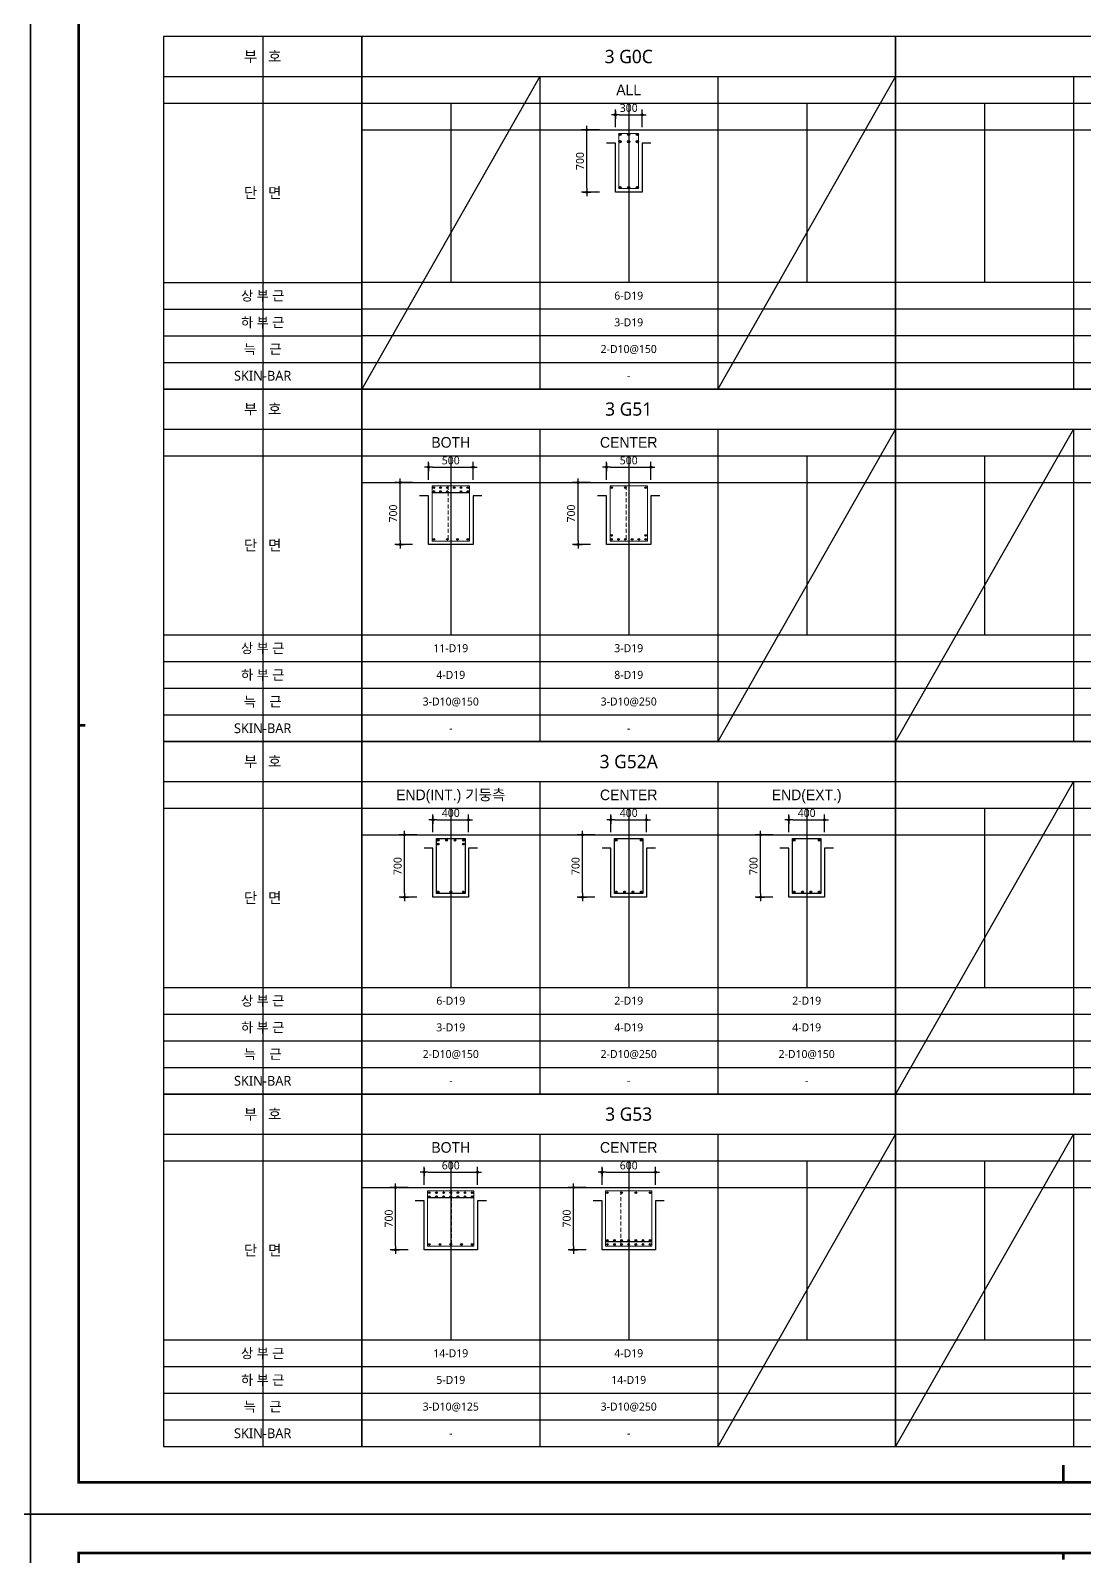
# Model space of a CAD drawing. Header units: millimetres. Extents: x 0 to 252030, y -124740 to 196020.
# Drawn here: x 75630 to 87475, y 142086 to 159247 of the extents above; entities that cross this region are included whole.
import ezdxf
from ezdxf.enums import TextEntityAlignment as Align

# ---------------------------------------------------------------- set-up
doc = ezdxf.new("R2010")
doc.units = ezdxf.units.MM
doc.header["$LTSCALE"] = 30
doc.linetypes.add('HID', pattern=[2.3, 1.5, -0.8])
doc.layers.get('DEFPOINTS').update_dxf_attribs({"color": 142})
for name, color, linetype in [('0-SEC1', 3, 'Continuous'), ('CON', 2, 'Continuous'), ('DIM', 7, 'Continuous'), ('ETC', 7, 'Continuous'), ('S-철근', 3, 'Continuous'), ('SHEET', 7, 'Continuous'), ('TXT', 3, 'Continuous'), ('XR-FORM_(도룡동)$0$Sheet', 7, 'Continuous')]:
    doc.layers.add(name, color=color, linetype=linetype)
doc.layers.add('Stirrup', color=1, linetype='Continuous', lineweight=0)
doc.layers.add('TieBar', color=7, linetype='HID', lineweight=0)
doc.styles.get("Standard").update_dxf_attribs({"font": 'malgun.ttf'})
doc.styles.add('돋움', font='Dotum.ttf')
doc.styles.add('맑은 고딕', font='malgun.ttf')
doc.dimstyles.new('30NDIM', dxfattribs={"dimscale": 50, "dimtxt": 3, "dimasz": 1.5, "dimexe": 2, "dimexo": 6, "dimgap": 1, "dimtad": 1, "dimdec": 0, "dimrnd": 0.25, "dimzin": 0, "dimdsep": 46, "dimtxsty": 'Standard', "dimblk": 'Z_DOT', "dimcen": 5, "dimclrd": 256, "dimclre": 256, "dimclrt": 3, "dimadec": 0, "dimazin": 0, "dimtm": 1e-09, "dimtfac": 1, "dimtdec": 0, "dimtix": 1, "dimtmove": 2, "dimatfit": 1, "dimldrblk": 'Z_DOT', "dimfxl": 1, "dimtolj": 1, "dimtzin": 0, "dimarcsym": 0})

# ---------------------------------------------------------------- blocks, each defined once
blk = doc.blocks.new('XR-FORM_(도룡동)$0$S')
at = {"layer": 'XR-FORM_(도룡동)$0$Sheet', "const_width": 100}
blk.add_lwpolyline([(1850, 57950), (82250, 57950), (82250, 1200), (1850, 1200)], close=True, dxfattribs=at)
at = {"layer": 'XR-FORM_(도룡동)$0$Sheet', "linetype": 'Continuous', "const_width": 100}
for points in [[(38745, 57950), (38745, 57700)], [(2100, 29575), (1850, 29575)], [(38745, 1846), (38745, 1200)]]:
    blk.add_lwpolyline(points, dxfattribs=at)
blk = doc.blocks.new('XR-FORM_(도룡동)', base_point=(101.33, -56114.51))
at = {"layer": 'DEFPOINTS'}
blk.add_lwpolyline([(0, 0), (420, 0), (420, 297), (0, 297)], close=True, dxfattribs=at)
at = {"xscale": 0.005, "yscale": 0.005, "zscale": 0.005}
blk.add_blockref('XR-FORM_(도룡동)$0$S', (-0.25, 0), dxfattribs=at)
blk = doc.blocks.new('4등분')
at = {"layer": 'DEFPOINTS'}
for p, q in [((1000, 3214), (1000, 1200)), ((3000, 3214), (3000, 1200)), ((5000, 3214), (5000, 1200)), ((0, 2914), (6000, 2914))]:
    blk.add_line(p, q, dxfattribs=at)
at = {"layer": 'SHEET'}
blk.add_line((0, 3514), (6000, 3514), dxfattribs=at)
at = {"layer": 'SHEET', "color": 6}
for p, q in [((2000, 3514), (2000, 0)), ((4000, 3514), (4000, 0)), ((0, 3214), (6000, 3214)), ((0, 1200), (6000, 1200)), ((0, 900), (6000, 900)), ((0, 600), (6000, 600)), ((0, 300), (6000, 300))]:
    blk.add_line(p, q, dxfattribs=at)
at = {"layer": 'SHEET'}
blk.add_lwpolyline([(6000, 3964), (0, 3964), (0, 0), (6000, 0)], close=True, dxfattribs=at)
blk = doc.blocks.new('*U160')
at = {"layer": 'DEFPOINTS'}
for p, q in [((-1114, 5286), (-1114, 1321)), ((-2229, 4536), (0, 4536))]:
    blk.add_line(p, q, dxfattribs=at)
at = {"layer": 'SHEET'}
blk.add_line((-2229, 4836), (0, 4836), dxfattribs=at)
at = {"layer": 'SHEET', "color": 6}
for p, q in [((-2229, 2521), (0, 2521)), ((-2229, 2221), (0, 2221)), ((-2229, 1921), (0, 1921)), ((-2229, 1621), (0, 1621))]:
    blk.add_line(p, q, dxfattribs=at)
at = {"layer": 'SHEET'}
blk.add_lwpolyline([(0, 5286), (-2229, 5286), (-2229, 1321), (0, 1321)], close=True, dxfattribs=at)
at = {"layer": 'TXT', "style": '맑은 고딕'}
for s, height, p in [('부   호', 120, (-1114, 5061)), ('단   면', 120, (-1114, 3529)), ('상 부 근', 110, (-1114, 2371)), ('하 부 근', 110, (-1114, 2071)), ('늑    근', 110, (-1114, 1771)), ('SKIN-BAR', 110, (-1114, 1471))]:
    blk.add_text(s, height=height, dxfattribs=at).set_placement(p, align=Align.MIDDLE_CENTER)
blk = doc.blocks.new('Z_DOT')
at = {"layer": 'DIM', "color": 0}
for p, q in [((-1, 0), (1, 0)), ((0, -1), (0, 1))]:
    blk.add_line(p, q, dxfattribs=at)
for radius in [0.25, 0.125]:
    blk.add_circle((0, 0), radius, dxfattribs=at)
blk = doc.blocks.new('*D213')
at = {"layer": 'DEFPOINTS', "color": 0, "transparency": 16777216}
for p in [(80603, 154335), (80103, 154015), (80603, 154015)]:
    blk.add_point(p, dxfattribs=at)
at = {"layer": 'DIM', "lineweight": -2, "transparency": 16777216}
for p, q in [((80103, 154195), (80103, 154395)), ((80148, 154335), (80558, 154335)), ((80603, 154195), (80603, 154395))]:
    blk.add_line(p, q, dxfattribs=at)
at = {"layer": 'DIM', "lineweight": -2, "transparency": 16777216, "xscale": 45, "yscale": 45, "zscale": 45, "rotation": 180}
blk.add_blockref('Z_DOT', (80103, 154335), dxfattribs=at)
at = {"layer": 'DIM', "lineweight": -2, "transparency": 16777216, "xscale": 45, "yscale": 45, "zscale": 45}
blk.add_blockref('Z_DOT', (80603, 154335), dxfattribs=at)
at = {"layer": 'DIM', "color": 3, "transparency": 16777216, "insert": (80353, 154412), "char_height": 90, "attachment_point": 5}
blk.add_mtext('\\A1;500', dxfattribs=at)
blk = doc.blocks.new('*D214')
at = {"layer": 'DEFPOINTS', "color": 0, "transparency": 16777216}
for p in [(79783, 154165), (80103, 154165), (80103, 153465)]:
    blk.add_point(p, dxfattribs=at)
at = {"layer": 'DIM', "lineweight": -2, "transparency": 16777216}
for p, q in [((79923, 154165), (79723, 154165)), ((79783, 153510), (79783, 154120)), ((79923, 153465), (79723, 153465))]:
    blk.add_line(p, q, dxfattribs=at)
at = {"layer": 'DIM', "lineweight": -2, "transparency": 16777216, "xscale": 45, "yscale": 45, "zscale": 45}
for p, rotation in [((79783, 154165), 90), ((79783, 153465), 270)]:
    blk.add_blockref('Z_DOT', p, dxfattribs=dict(at, rotation=rotation))
at = {"layer": 'DIM', "color": 3, "transparency": 16777216, "insert": (79706, 153815), "char_height": 90, "attachment_point": 5, "rotation": 90}
blk.add_mtext('\\A1;700', dxfattribs=at)
blk = doc.blocks.new('*D215')
at = {"layer": 'DEFPOINTS', "color": 0, "transparency": 16777216}
for p in [(82603, 154335), (82103, 154015), (82603, 154015)]:
    blk.add_point(p, dxfattribs=at)
at = {"layer": 'DIM', "lineweight": -2, "transparency": 16777216}
for p, q in [((82103, 154195), (82103, 154395)), ((82148, 154335), (82558, 154335)), ((82603, 154195), (82603, 154395))]:
    blk.add_line(p, q, dxfattribs=at)
at = {"layer": 'DIM', "lineweight": -2, "transparency": 16777216, "xscale": 45, "yscale": 45, "zscale": 45, "rotation": 180}
blk.add_blockref('Z_DOT', (82103, 154335), dxfattribs=at)
at = {"layer": 'DIM', "lineweight": -2, "transparency": 16777216, "xscale": 45, "yscale": 45, "zscale": 45}
blk.add_blockref('Z_DOT', (82603, 154335), dxfattribs=at)
at = {"layer": 'DIM', "color": 3, "transparency": 16777216, "insert": (82353, 154412), "char_height": 90, "attachment_point": 5}
blk.add_mtext('\\A1;500', dxfattribs=at)
blk = doc.blocks.new('*D216')
at = {"layer": 'DEFPOINTS', "color": 0, "transparency": 16777216}
for p in [(81783, 154165), (82103, 154165), (82103, 153465)]:
    blk.add_point(p, dxfattribs=at)
at = {"layer": 'DIM', "lineweight": -2, "transparency": 16777216}
for p, q in [((81923, 154165), (81723, 154165)), ((81783, 153510), (81783, 154120)), ((81923, 153465), (81723, 153465))]:
    blk.add_line(p, q, dxfattribs=at)
at = {"layer": 'DIM', "lineweight": -2, "transparency": 16777216, "xscale": 45, "yscale": 45, "zscale": 45}
for p, rotation in [((81783, 154165), 90), ((81783, 153465), 270)]:
    blk.add_blockref('Z_DOT', p, dxfattribs=dict(at, rotation=rotation))
at = {"layer": 'DIM', "color": 3, "transparency": 16777216, "insert": (81706, 153815), "char_height": 90, "attachment_point": 5, "rotation": 90}
blk.add_mtext('\\A1;700', dxfattribs=at)
blk = doc.blocks.new('*D223')
at = {"layer": 'DEFPOINTS', "color": 0, "transparency": 16777216}
for p in [(80553, 150371), (80153, 150050), (80553, 150050)]:
    blk.add_point(p, dxfattribs=at)
at = {"layer": 'DIM', "lineweight": -2, "transparency": 16777216}
for p, q in [((80153, 150230), (80153, 150431)), ((80198, 150371), (80508, 150371)), ((80553, 150230), (80553, 150431))]:
    blk.add_line(p, q, dxfattribs=at)
at = {"layer": 'DIM', "lineweight": -2, "transparency": 16777216, "xscale": 45, "yscale": 45, "zscale": 45, "rotation": 180}
blk.add_blockref('Z_DOT', (80153, 150371), dxfattribs=at)
at = {"layer": 'DIM', "lineweight": -2, "transparency": 16777216, "xscale": 45, "yscale": 45, "zscale": 45}
blk.add_blockref('Z_DOT', (80553, 150371), dxfattribs=at)
at = {"layer": 'DIM', "color": 3, "transparency": 16777216, "insert": (80353, 150447), "char_height": 90, "attachment_point": 5}
blk.add_mtext('\\A1;400', dxfattribs=at)
blk = doc.blocks.new('*D224')
at = {"layer": 'DEFPOINTS', "color": 0, "transparency": 16777216}
for p in [(79833, 150200), (80153, 150200), (80153, 149500)]:
    blk.add_point(p, dxfattribs=at)
at = {"layer": 'DIM', "lineweight": -2, "transparency": 16777216}
for p, q in [((79973, 150200), (79773, 150200)), ((79833, 149545), (79833, 150155)), ((79973, 149500), (79773, 149500))]:
    blk.add_line(p, q, dxfattribs=at)
at = {"layer": 'DIM', "lineweight": -2, "transparency": 16777216, "xscale": 45, "yscale": 45, "zscale": 45}
for p, rotation in [((79833, 150200), 90), ((79833, 149500), 270)]:
    blk.add_blockref('Z_DOT', p, dxfattribs=dict(at, rotation=rotation))
at = {"layer": 'DIM', "color": 3, "transparency": 16777216, "insert": (79756, 149850), "char_height": 90, "attachment_point": 5, "rotation": 90}
blk.add_mtext('\\A1;700', dxfattribs=at)
blk = doc.blocks.new('*D225')
at = {"layer": 'DEFPOINTS', "color": 0, "transparency": 16777216}
for p in [(82553, 150371), (82153, 150050), (82553, 150050)]:
    blk.add_point(p, dxfattribs=at)
at = {"layer": 'DIM', "lineweight": -2, "transparency": 16777216}
for p, q in [((82153, 150230), (82153, 150431)), ((82198, 150371), (82508, 150371)), ((82553, 150230), (82553, 150431))]:
    blk.add_line(p, q, dxfattribs=at)
at = {"layer": 'DIM', "lineweight": -2, "transparency": 16777216, "xscale": 45, "yscale": 45, "zscale": 45, "rotation": 180}
blk.add_blockref('Z_DOT', (82153, 150371), dxfattribs=at)
at = {"layer": 'DIM', "lineweight": -2, "transparency": 16777216, "xscale": 45, "yscale": 45, "zscale": 45}
blk.add_blockref('Z_DOT', (82553, 150371), dxfattribs=at)
at = {"layer": 'DIM', "color": 3, "transparency": 16777216, "insert": (82353, 150447), "char_height": 90, "attachment_point": 5}
blk.add_mtext('\\A1;400', dxfattribs=at)
blk = doc.blocks.new('*D226')
at = {"layer": 'DEFPOINTS', "color": 0, "transparency": 16777216}
for p in [(81833, 150200), (82153, 150200), (82153, 149500)]:
    blk.add_point(p, dxfattribs=at)
at = {"layer": 'DIM', "lineweight": -2, "transparency": 16777216}
for p, q in [((81973, 150200), (81773, 150200)), ((81833, 149545), (81833, 150155)), ((81973, 149500), (81773, 149500))]:
    blk.add_line(p, q, dxfattribs=at)
at = {"layer": 'DIM', "lineweight": -2, "transparency": 16777216, "xscale": 45, "yscale": 45, "zscale": 45}
for p, rotation in [((81833, 150200), 90), ((81833, 149500), 270)]:
    blk.add_blockref('Z_DOT', p, dxfattribs=dict(at, rotation=rotation))
at = {"layer": 'DIM', "color": 3, "transparency": 16777216, "insert": (81756, 149850), "char_height": 90, "attachment_point": 5, "rotation": 90}
blk.add_mtext('\\A1;700', dxfattribs=at)
blk = doc.blocks.new('*D227')
at = {"layer": 'DEFPOINTS', "color": 0, "transparency": 16777216}
for p in [(84553, 150371), (84153, 150050), (84553, 150050)]:
    blk.add_point(p, dxfattribs=at)
at = {"layer": 'DIM', "lineweight": -2, "transparency": 16777216}
for p, q in [((84153, 150230), (84153, 150431)), ((84198, 150371), (84508, 150371)), ((84553, 150230), (84553, 150431))]:
    blk.add_line(p, q, dxfattribs=at)
at = {"layer": 'DIM', "lineweight": -2, "transparency": 16777216, "xscale": 45, "yscale": 45, "zscale": 45, "rotation": 180}
blk.add_blockref('Z_DOT', (84153, 150371), dxfattribs=at)
at = {"layer": 'DIM', "lineweight": -2, "transparency": 16777216, "xscale": 45, "yscale": 45, "zscale": 45}
blk.add_blockref('Z_DOT', (84553, 150371), dxfattribs=at)
at = {"layer": 'DIM', "color": 3, "transparency": 16777216, "insert": (84353, 150447), "char_height": 90, "attachment_point": 5}
blk.add_mtext('\\A1;400', dxfattribs=at)
blk = doc.blocks.new('*D228')
at = {"layer": 'DEFPOINTS', "color": 0, "transparency": 16777216}
for p in [(83833, 150200), (84153, 150200), (84153, 149500)]:
    blk.add_point(p, dxfattribs=at)
at = {"layer": 'DIM', "lineweight": -2, "transparency": 16777216}
for p, q in [((83973, 150200), (83773, 150200)), ((83833, 149545), (83833, 150155)), ((83973, 149500), (83773, 149500))]:
    blk.add_line(p, q, dxfattribs=at)
at = {"layer": 'DIM', "lineweight": -2, "transparency": 16777216, "xscale": 45, "yscale": 45, "zscale": 45}
for p, rotation in [((83833, 150200), 90), ((83833, 149500), 270)]:
    blk.add_blockref('Z_DOT', p, dxfattribs=dict(at, rotation=rotation))
at = {"layer": 'DIM', "color": 3, "transparency": 16777216, "insert": (83756, 149850), "char_height": 90, "attachment_point": 5, "rotation": 90}
blk.add_mtext('\\A1;700', dxfattribs=at)
blk = doc.blocks.new('*D233')
at = {"layer": 'DEFPOINTS', "color": 0, "transparency": 16777216}
for p in [(80653, 146406), (80053, 146086), (80653, 146086)]:
    blk.add_point(p, dxfattribs=at)
at = {"layer": 'DIM', "lineweight": -2, "transparency": 16777216}
for p, q in [((80053, 146266), (80053, 146466)), ((80098, 146406), (80608, 146406)), ((80653, 146266), (80653, 146466))]:
    blk.add_line(p, q, dxfattribs=at)
at = {"layer": 'DIM', "lineweight": -2, "transparency": 16777216, "xscale": 45, "yscale": 45, "zscale": 45, "rotation": 180}
blk.add_blockref('Z_DOT', (80053, 146406), dxfattribs=at)
at = {"layer": 'DIM', "lineweight": -2, "transparency": 16777216, "xscale": 45, "yscale": 45, "zscale": 45}
blk.add_blockref('Z_DOT', (80653, 146406), dxfattribs=at)
at = {"layer": 'DIM', "color": 3, "transparency": 16777216, "insert": (80353, 146483), "char_height": 90, "attachment_point": 5}
blk.add_mtext('\\A1;600', dxfattribs=at)
blk = doc.blocks.new('*D234')
at = {"layer": 'DEFPOINTS', "color": 0, "transparency": 16777216}
for p in [(79733, 146236), (80053, 146236), (80053, 145536)]:
    blk.add_point(p, dxfattribs=at)
at = {"layer": 'DIM', "lineweight": -2, "transparency": 16777216}
for p, q in [((79873, 146236), (79673, 146236)), ((79733, 145581), (79733, 146191)), ((79873, 145536), (79673, 145536))]:
    blk.add_line(p, q, dxfattribs=at)
at = {"layer": 'DIM', "lineweight": -2, "transparency": 16777216, "xscale": 45, "yscale": 45, "zscale": 45}
for p, rotation in [((79733, 146236), 90), ((79733, 145536), 270)]:
    blk.add_blockref('Z_DOT', p, dxfattribs=dict(at, rotation=rotation))
at = {"layer": 'DIM', "color": 3, "transparency": 16777216, "insert": (79656, 145886), "char_height": 90, "attachment_point": 5, "rotation": 90}
blk.add_mtext('\\A1;700', dxfattribs=at)
blk = doc.blocks.new('*D235')
at = {"layer": 'DEFPOINTS', "color": 0, "transparency": 16777216}
for p in [(82653, 146406), (82053, 146086), (82653, 146086)]:
    blk.add_point(p, dxfattribs=at)
at = {"layer": 'DIM', "lineweight": -2, "transparency": 16777216}
for p, q in [((82053, 146266), (82053, 146466)), ((82098, 146406), (82608, 146406)), ((82653, 146266), (82653, 146466))]:
    blk.add_line(p, q, dxfattribs=at)
at = {"layer": 'DIM', "lineweight": -2, "transparency": 16777216, "xscale": 45, "yscale": 45, "zscale": 45, "rotation": 180}
blk.add_blockref('Z_DOT', (82053, 146406), dxfattribs=at)
at = {"layer": 'DIM', "lineweight": -2, "transparency": 16777216, "xscale": 45, "yscale": 45, "zscale": 45}
blk.add_blockref('Z_DOT', (82653, 146406), dxfattribs=at)
at = {"layer": 'DIM', "color": 3, "transparency": 16777216, "insert": (82353, 146483), "char_height": 90, "attachment_point": 5}
blk.add_mtext('\\A1;600', dxfattribs=at)
blk = doc.blocks.new('*D236')
at = {"layer": 'DEFPOINTS', "color": 0, "transparency": 16777216}
for p in [(81733, 146236), (82053, 146236), (82053, 145536)]:
    blk.add_point(p, dxfattribs=at)
at = {"layer": 'DIM', "lineweight": -2, "transparency": 16777216}
for p, q in [((81873, 146236), (81673, 146236)), ((81733, 145581), (81733, 146191)), ((81873, 145536), (81673, 145536))]:
    blk.add_line(p, q, dxfattribs=at)
at = {"layer": 'DIM', "lineweight": -2, "transparency": 16777216, "xscale": 45, "yscale": 45, "zscale": 45}
for p, rotation in [((81733, 146236), 90), ((81733, 145536), 270)]:
    blk.add_blockref('Z_DOT', p, dxfattribs=dict(at, rotation=rotation))
at = {"layer": 'DIM', "color": 3, "transparency": 16777216, "insert": (81656, 145886), "char_height": 90, "attachment_point": 5, "rotation": 90}
blk.add_mtext('\\A1;700', dxfattribs=at)
blk = doc.blocks.new('*D1155')
at = {"layer": 'DEFPOINTS', "color": 0, "transparency": 16777216}
for p in [(82503, 158300), (82203, 157979), (82503, 157979)]:
    blk.add_point(p, dxfattribs=at)
at = {"layer": 'DIM', "lineweight": -2, "transparency": 16777216}
for p, q in [((82203, 158159), (82203, 158360)), ((82248, 158300), (82458, 158300)), ((82503, 158159), (82503, 158360))]:
    blk.add_line(p, q, dxfattribs=at)
at = {"layer": 'DIM', "lineweight": -2, "transparency": 16777216, "xscale": 45, "yscale": 45, "zscale": 45, "rotation": 180}
blk.add_blockref('Z_DOT', (82203, 158300), dxfattribs=at)
at = {"layer": 'DIM', "lineweight": -2, "transparency": 16777216, "xscale": 45, "yscale": 45, "zscale": 45}
blk.add_blockref('Z_DOT', (82503, 158300), dxfattribs=at)
at = {"layer": 'DIM', "color": 3, "transparency": 16777216, "insert": (82353, 158376), "char_height": 90, "attachment_point": 5}
blk.add_mtext('\\A1;300', dxfattribs=at)
blk = doc.blocks.new('*D1156')
at = {"layer": 'DEFPOINTS', "color": 0, "transparency": 16777216}
for p in [(81883, 158129), (82203, 158129), (82203, 157429)]:
    blk.add_point(p, dxfattribs=at)
at = {"layer": 'DIM', "lineweight": -2, "transparency": 16777216}
for p, q in [((82023, 158129), (81823, 158129)), ((81883, 157474), (81883, 158084)), ((82023, 157429), (81823, 157429))]:
    blk.add_line(p, q, dxfattribs=at)
at = {"layer": 'DIM', "lineweight": -2, "transparency": 16777216, "xscale": 45, "yscale": 45, "zscale": 45}
for p, rotation in [((81883, 158129), 90), ((81883, 157429), 270)]:
    blk.add_blockref('Z_DOT', p, dxfattribs=dict(at, rotation=rotation))
at = {"layer": 'DIM', "color": 3, "transparency": 16777216, "insert": (81806, 157779), "char_height": 90, "attachment_point": 5, "rotation": 90}
blk.add_mtext('\\A1;700', dxfattribs=at)

msp = doc.modelspace()

# ---------------------------------------------------------------- hatches: boundary and pattern name
at = {"layer": 'S-철근'}
h = msp.add_hatch(color=256, dxfattribs=at)
edge = h.paths.add_edge_path()
edge.add_arc((80162.08013, 154105.91992), 9.55, 0, 180)
edge.add_arc((80162.08013, 154105.91992), 9.55, 180, 360)
h = msp.add_hatch(color=256, dxfattribs=at)
edge = h.paths.add_edge_path()
edge.add_arc((80238.44813, 154105.91992), 9.55, 0, 180)
edge.add_arc((80238.44813, 154105.91992), 9.55, 180, 360)
h = msp.add_hatch(color=256, dxfattribs=at)
edge = h.paths.add_edge_path()
edge.add_arc((80314.81613, 154105.91992), 9.55, 0, 180)
edge.add_arc((80314.81613, 154105.91992), 9.55, 180, 360)
h = msp.add_hatch(color=256, dxfattribs=at)
edge = h.paths.add_edge_path()
edge.add_arc((80391.18413, 154105.91992), 9.55, 0, 180)
edge.add_arc((80391.18413, 154105.91992), 9.55, 180, 360)
h = msp.add_hatch(color=256, dxfattribs=at)
edge = h.paths.add_edge_path()
edge.add_arc((80467.55213, 154105.91992), 9.55, 0, 180)
edge.add_arc((80467.55213, 154105.91992), 9.55, 180, 360)
h = msp.add_hatch(color=256, dxfattribs=at)
edge = h.paths.add_edge_path()
edge.add_arc((80543.92013, 154105.91992), 9.55, 0, 180)
edge.add_arc((80543.92013, 154105.91992), 9.55, 180, 360)
h = msp.add_hatch(color=256, dxfattribs=at)
edge = h.paths.add_edge_path()
edge.add_arc((82162.08013, 154105.91992), 9.55, 0, 180)
edge.add_arc((82162.08013, 154105.91992), 9.55, 180, 360)
h = msp.add_hatch(color=256, dxfattribs=at)
edge = h.paths.add_edge_path()
edge.add_arc((82314.81613, 154105.91992), 9.55, 0, 180)
edge.add_arc((82314.81613, 154105.91992), 9.55, 180, 360)
h = msp.add_hatch(color=256, dxfattribs=at)
edge = h.paths.add_edge_path()
edge.add_arc((82543.92013, 154105.91992), 9.55, 0, 180)
edge.add_arc((82543.92013, 154105.91992), 9.55, 180, 360)
h = msp.add_hatch(color=256, dxfattribs=at)
edge = h.paths.add_edge_path()
edge.add_arc((80162.08013, 154061.81992), 9.55, 0, 180)
edge.add_arc((80162.08013, 154061.81992), 9.55, 180, 360)
h = msp.add_hatch(color=256, dxfattribs=at)
edge = h.paths.add_edge_path()
edge.add_arc((80238.44813, 154061.81992), 9.55, 0, 180)
edge.add_arc((80238.44813, 154061.81992), 9.55, 180, 360)
h = msp.add_hatch(color=256, dxfattribs=at)
edge = h.paths.add_edge_path()
edge.add_arc((80314.81613, 154061.81992), 9.55, 0, 180)
edge.add_arc((80314.81613, 154061.81992), 9.55, 180, 360)
h = msp.add_hatch(color=256, dxfattribs=at)
edge = h.paths.add_edge_path()
edge.add_arc((80467.55213, 154061.81992), 9.55, 0, 180)
edge.add_arc((80467.55213, 154061.81992), 9.55, 180, 360)
h = msp.add_hatch(color=256, dxfattribs=at)
edge = h.paths.add_edge_path()
edge.add_arc((80543.92013, 154061.81992), 9.55, 0, 180)
edge.add_arc((80543.92013, 154061.81992), 9.55, 180, 360)
h = msp.add_hatch(color=256, dxfattribs=at)
edge = h.paths.add_edge_path()
edge.add_arc((80162.08013, 153524.07992), 9.55, 0, 180)
edge.add_arc((80162.08013, 153524.07992), 9.55, 180, 360)
h = msp.add_hatch(color=256, dxfattribs=at)
edge = h.paths.add_edge_path()
edge.add_arc((80314.81613, 153524.07992), 9.55, 0, 180)
edge.add_arc((80314.81613, 153524.07992), 9.55, 180, 360)
h = msp.add_hatch(color=256, dxfattribs=at)
edge = h.paths.add_edge_path()
edge.add_arc((80429.36813, 153524.07992), 9.55, 0, 180)
edge.add_arc((80429.36813, 153524.07992), 9.55, 180, 360)
h = msp.add_hatch(color=256, dxfattribs=at)
edge = h.paths.add_edge_path()
edge.add_arc((80543.92013, 153524.07992), 9.55, 0, 180)
edge.add_arc((80543.92013, 153524.07992), 9.55, 180, 360)
h = msp.add_hatch(color=256, dxfattribs=at)
edge = h.paths.add_edge_path()
edge.add_arc((82162.08013, 153568.17992), 9.55, 0, 180)
edge.add_arc((82162.08013, 153568.17992), 9.55, 180, 360)
h = msp.add_hatch(color=256, dxfattribs=at)
edge = h.paths.add_edge_path()
edge.add_arc((82162.08013, 153524.07992), 9.55, 0, 180)
edge.add_arc((82162.08013, 153524.07992), 9.55, 180, 360)
h = msp.add_hatch(color=256, dxfattribs=at)
edge = h.paths.add_edge_path()
edge.add_arc((82238.44813, 153524.07992), 9.55, 0, 180)
edge.add_arc((82238.44813, 153524.07992), 9.55, 180, 360)
h = msp.add_hatch(color=256, dxfattribs=at)
edge = h.paths.add_edge_path()
edge.add_arc((82314.81613, 153524.07992), 9.55, 0, 180)
edge.add_arc((82314.81613, 153524.07992), 9.55, 180, 360)
h = msp.add_hatch(color=256, dxfattribs=at)
edge = h.paths.add_edge_path()
edge.add_arc((82391.18413, 153524.07992), 9.55, 0, 180)
edge.add_arc((82391.18413, 153524.07992), 9.55, 180, 360)
h = msp.add_hatch(color=256, dxfattribs=at)
edge = h.paths.add_edge_path()
edge.add_arc((82467.55213, 153524.07992), 9.55, 0, 180)
edge.add_arc((82467.55213, 153524.07992), 9.55, 180, 360)
h = msp.add_hatch(color=256, dxfattribs=at)
edge = h.paths.add_edge_path()
edge.add_arc((82543.92013, 153568.17992), 9.55, 0, 180)
edge.add_arc((82543.92013, 153568.17992), 9.55, 180, 360)
h = msp.add_hatch(color=256, dxfattribs=at)
edge = h.paths.add_edge_path()
edge.add_arc((82543.92013, 153524.07992), 9.55, 0, 180)
edge.add_arc((82543.92013, 153524.07992), 9.55, 180, 360)
h = msp.add_hatch(color=256, dxfattribs=at)
edge = h.paths.add_edge_path()
edge.add_arc((80212.08013, 150141.41992), 9.55, 0, 180)
edge.add_arc((80212.08013, 150141.41992), 9.55, 180, 360)
h = msp.add_hatch(color=256, dxfattribs=at)
edge = h.paths.add_edge_path()
edge.add_arc((80212.08013, 150097.31992), 9.55, 0, 180)
edge.add_arc((80212.08013, 150097.31992), 9.55, 180, 360)
h = msp.add_hatch(color=256, dxfattribs=at)
edge = h.paths.add_edge_path()
edge.add_arc((80306.0268, 150141.41992), 9.55, 0, 180)
edge.add_arc((80306.0268, 150141.41992), 9.55, 180, 360)
h = msp.add_hatch(color=256, dxfattribs=at)
edge = h.paths.add_edge_path()
edge.add_arc((80399.97347, 150141.41992), 9.55, 0, 180)
edge.add_arc((80399.97347, 150141.41992), 9.55, 180, 360)
h = msp.add_hatch(color=256, dxfattribs=at)
edge = h.paths.add_edge_path()
edge.add_arc((80493.92013, 150141.41992), 9.55, 0, 180)
edge.add_arc((80493.92013, 150141.41992), 9.55, 180, 360)
h = msp.add_hatch(color=256, dxfattribs=at)
edge = h.paths.add_edge_path()
edge.add_arc((80493.92013, 150097.31992), 9.55, 0, 180)
edge.add_arc((80493.92013, 150097.31992), 9.55, 180, 360)
h = msp.add_hatch(color=256, dxfattribs=at)
edge = h.paths.add_edge_path()
edge.add_arc((82212.08013, 150141.41992), 9.55, 0, 180)
edge.add_arc((82212.08013, 150141.41992), 9.55, 180, 360)
h = msp.add_hatch(color=256, dxfattribs=at)
edge = h.paths.add_edge_path()
edge.add_arc((82493.92013, 150141.41992), 9.55, 0, 180)
edge.add_arc((82493.92013, 150141.41992), 9.55, 180, 360)
h = msp.add_hatch(color=256, dxfattribs=at)
edge = h.paths.add_edge_path()
edge.add_arc((84212.08013, 150141.41992), 9.55, 0, 180)
edge.add_arc((84212.08013, 150141.41992), 9.55, 180, 360)
h = msp.add_hatch(color=256, dxfattribs=at)
edge = h.paths.add_edge_path()
edge.add_arc((84493.92013, 150141.41992), 9.55, 0, 180)
edge.add_arc((84493.92013, 150141.41992), 9.55, 180, 360)
h = msp.add_hatch(color=256, dxfattribs=at)
edge = h.paths.add_edge_path()
edge.add_arc((80212.08013, 149559.57992), 9.55, 0, 180)
edge.add_arc((80212.08013, 149559.57992), 9.55, 180, 360)
h = msp.add_hatch(color=256, dxfattribs=at)
edge = h.paths.add_edge_path()
edge.add_arc((80353.00013, 149559.57992), 9.55, 0, 180)
edge.add_arc((80353.00013, 149559.57992), 9.55, 180, 360)
h = msp.add_hatch(color=256, dxfattribs=at)
edge = h.paths.add_edge_path()
edge.add_arc((80493.92013, 149559.57992), 9.55, 0, 180)
edge.add_arc((80493.92013, 149559.57992), 9.55, 180, 360)
h = msp.add_hatch(color=256, dxfattribs=at)
edge = h.paths.add_edge_path()
edge.add_arc((82212.08013, 149559.57992), 9.55, 0, 180)
edge.add_arc((82212.08013, 149559.57992), 9.55, 180, 360)
h = msp.add_hatch(color=256, dxfattribs=at)
edge = h.paths.add_edge_path()
edge.add_arc((82306.0268, 149559.57992), 9.55, 0, 180)
edge.add_arc((82306.0268, 149559.57992), 9.55, 180, 360)
h = msp.add_hatch(color=256, dxfattribs=at)
edge = h.paths.add_edge_path()
edge.add_arc((82399.97347, 149559.57992), 9.55, 0, 180)
edge.add_arc((82399.97347, 149559.57992), 9.55, 180, 360)
h = msp.add_hatch(color=256, dxfattribs=at)
edge = h.paths.add_edge_path()
edge.add_arc((82493.92013, 149559.57992), 9.55, 0, 180)
edge.add_arc((82493.92013, 149559.57992), 9.55, 180, 360)
h = msp.add_hatch(color=256, dxfattribs=at)
edge = h.paths.add_edge_path()
edge.add_arc((84212.08013, 149559.57992), 9.55, 0, 180)
edge.add_arc((84212.08013, 149559.57992), 9.55, 180, 360)
h = msp.add_hatch(color=256, dxfattribs=at)
edge = h.paths.add_edge_path()
edge.add_arc((84306.0268, 149559.57992), 9.55, 0, 180)
edge.add_arc((84306.0268, 149559.57992), 9.55, 180, 360)
h = msp.add_hatch(color=256, dxfattribs=at)
edge = h.paths.add_edge_path()
edge.add_arc((84399.97347, 149559.57992), 9.55, 0, 180)
edge.add_arc((84399.97347, 149559.57992), 9.55, 180, 360)
h = msp.add_hatch(color=256, dxfattribs=at)
edge = h.paths.add_edge_path()
edge.add_arc((84493.92013, 149559.57992), 9.55, 0, 180)
edge.add_arc((84493.92013, 149559.57992), 9.55, 180, 360)
h = msp.add_hatch(color=256, dxfattribs=at)
edge = h.paths.add_edge_path()
edge.add_arc((80112.08013, 146176.91992), 9.55, 0, 180)
edge.add_arc((80112.08013, 146176.91992), 9.55, 180, 360)
h = msp.add_hatch(color=256, dxfattribs=at)
edge = h.paths.add_edge_path()
edge.add_arc((80112.08013, 146132.81992), 9.55, 0, 180)
edge.add_arc((80112.08013, 146132.81992), 9.55, 180, 360)
h = msp.add_hatch(color=256, dxfattribs=at)
edge = h.paths.add_edge_path()
edge.add_arc((80192.3868, 146176.91992), 9.55, 0, 180)
edge.add_arc((80192.3868, 146176.91992), 9.55, 180, 360)
h = msp.add_hatch(color=256, dxfattribs=at)
edge = h.paths.add_edge_path()
edge.add_arc((80192.3868, 146132.81992), 9.55, 0, 180)
edge.add_arc((80192.3868, 146132.81992), 9.55, 180, 360)
h = msp.add_hatch(color=256, dxfattribs=at)
edge = h.paths.add_edge_path()
edge.add_arc((80272.69347, 146176.91992), 9.55, 0, 180)
edge.add_arc((80272.69347, 146176.91992), 9.55, 180, 360)
h = msp.add_hatch(color=256, dxfattribs=at)
edge = h.paths.add_edge_path()
edge.add_arc((80272.69347, 146132.81992), 9.55, 0, 180)
edge.add_arc((80272.69347, 146132.81992), 9.55, 180, 360)
h = msp.add_hatch(color=256, dxfattribs=at)
edge = h.paths.add_edge_path()
edge.add_arc((80353.00013, 146176.91992), 9.55, 0, 180)
edge.add_arc((80353.00013, 146176.91992), 9.55, 180, 360)
h = msp.add_hatch(color=256, dxfattribs=at)
edge = h.paths.add_edge_path()
edge.add_arc((80353.00013, 146132.81992), 9.55, 0, 180)
edge.add_arc((80353.00013, 146132.81992), 9.55, 180, 360)
h = msp.add_hatch(color=256, dxfattribs=at)
edge = h.paths.add_edge_path()
edge.add_arc((80433.3068, 146176.91992), 9.55, 0, 180)
edge.add_arc((80433.3068, 146176.91992), 9.55, 180, 360)
h = msp.add_hatch(color=256, dxfattribs=at)
edge = h.paths.add_edge_path()
edge.add_arc((80433.3068, 146132.81992), 9.55, 0, 180)
edge.add_arc((80433.3068, 146132.81992), 9.55, 180, 360)
h = msp.add_hatch(color=256, dxfattribs=at)
edge = h.paths.add_edge_path()
edge.add_arc((80513.61347, 146176.91992), 9.55, 0, 180)
edge.add_arc((80513.61347, 146176.91992), 9.55, 180, 360)
h = msp.add_hatch(color=256, dxfattribs=at)
edge = h.paths.add_edge_path()
edge.add_arc((80513.61347, 146132.81992), 9.55, 0, 180)
edge.add_arc((80513.61347, 146132.81992), 9.55, 180, 360)
h = msp.add_hatch(color=256, dxfattribs=at)
edge = h.paths.add_edge_path()
edge.add_arc((80593.92013, 146176.91992), 9.55, 0, 180)
edge.add_arc((80593.92013, 146176.91992), 9.55, 180, 360)
h = msp.add_hatch(color=256, dxfattribs=at)
edge = h.paths.add_edge_path()
edge.add_arc((80593.92013, 146132.81992), 9.55, 0, 180)
edge.add_arc((80593.92013, 146132.81992), 9.55, 180, 360)
h = msp.add_hatch(color=256, dxfattribs=at)
edge = h.paths.add_edge_path()
edge.add_arc((82112.08013, 146176.91992), 9.55, 0, 180)
edge.add_arc((82112.08013, 146176.91992), 9.55, 180, 360)
h = msp.add_hatch(color=256, dxfattribs=at)
edge = h.paths.add_edge_path()
edge.add_arc((82272.69347, 146176.91992), 9.55, 0, 180)
edge.add_arc((82272.69347, 146176.91992), 9.55, 180, 360)
h = msp.add_hatch(color=256, dxfattribs=at)
edge = h.paths.add_edge_path()
edge.add_arc((82433.3068, 146176.91992), 9.55, 0, 180)
edge.add_arc((82433.3068, 146176.91992), 9.55, 180, 360)
h = msp.add_hatch(color=256, dxfattribs=at)
edge = h.paths.add_edge_path()
edge.add_arc((82593.92013, 146176.91992), 9.55, 0, 180)
edge.add_arc((82593.92013, 146176.91992), 9.55, 180, 360)
h = msp.add_hatch(color=256, dxfattribs=at)
edge = h.paths.add_edge_path()
edge.add_arc((80112.08013, 145595.07992), 9.55, 0, 180)
edge.add_arc((80112.08013, 145595.07992), 9.55, 180, 360)
h = msp.add_hatch(color=256, dxfattribs=at)
edge = h.paths.add_edge_path()
edge.add_arc((80232.54013, 145595.07992), 9.55, 0, 180)
edge.add_arc((80232.54013, 145595.07992), 9.55, 180, 360)
h = msp.add_hatch(color=256, dxfattribs=at)
edge = h.paths.add_edge_path()
edge.add_arc((80353.00013, 145595.07992), 9.55, 0, 180)
edge.add_arc((80353.00013, 145595.07992), 9.55, 180, 360)
h = msp.add_hatch(color=256, dxfattribs=at)
edge = h.paths.add_edge_path()
edge.add_arc((80473.46013, 145595.07992), 9.55, 0, 180)
edge.add_arc((80473.46013, 145595.07992), 9.55, 180, 360)
h = msp.add_hatch(color=256, dxfattribs=at)
edge = h.paths.add_edge_path()
edge.add_arc((80593.92013, 145595.07992), 9.55, 0, 180)
edge.add_arc((80593.92013, 145595.07992), 9.55, 180, 360)
h = msp.add_hatch(color=256, dxfattribs=at)
edge = h.paths.add_edge_path()
edge.add_arc((82112.08013, 145639.17992), 9.55, 0, 180)
edge.add_arc((82112.08013, 145639.17992), 9.55, 180, 360)
h = msp.add_hatch(color=256, dxfattribs=at)
edge = h.paths.add_edge_path()
edge.add_arc((82112.08013, 145595.07992), 9.55, 0, 180)
edge.add_arc((82112.08013, 145595.07992), 9.55, 180, 360)
h = msp.add_hatch(color=256, dxfattribs=at)
edge = h.paths.add_edge_path()
edge.add_arc((82192.3868, 145639.17992), 9.55, 0, 180)
edge.add_arc((82192.3868, 145639.17992), 9.55, 180, 360)
h = msp.add_hatch(color=256, dxfattribs=at)
edge = h.paths.add_edge_path()
edge.add_arc((82192.3868, 145595.07992), 9.55, 0, 180)
edge.add_arc((82192.3868, 145595.07992), 9.55, 180, 360)
h = msp.add_hatch(color=256, dxfattribs=at)
edge = h.paths.add_edge_path()
edge.add_arc((82272.69347, 145639.17992), 9.55, 0, 180)
edge.add_arc((82272.69347, 145639.17992), 9.55, 180, 360)
h = msp.add_hatch(color=256, dxfattribs=at)
edge = h.paths.add_edge_path()
edge.add_arc((82272.69347, 145595.07992), 9.55, 0, 180)
edge.add_arc((82272.69347, 145595.07992), 9.55, 180, 360)
h = msp.add_hatch(color=256, dxfattribs=at)
edge = h.paths.add_edge_path()
edge.add_arc((82353.00013, 145639.17992), 9.55, 0, 180)
edge.add_arc((82353.00013, 145639.17992), 9.55, 180, 360)
h = msp.add_hatch(color=256, dxfattribs=at)
edge = h.paths.add_edge_path()
edge.add_arc((82353.00013, 145595.07992), 9.55, 0, 180)
edge.add_arc((82353.00013, 145595.07992), 9.55, 180, 360)
h = msp.add_hatch(color=256, dxfattribs=at)
edge = h.paths.add_edge_path()
edge.add_arc((82433.3068, 145639.17992), 9.55, 0, 180)
edge.add_arc((82433.3068, 145639.17992), 9.55, 180, 360)
h = msp.add_hatch(color=256, dxfattribs=at)
edge = h.paths.add_edge_path()
edge.add_arc((82433.3068, 145595.07992), 9.55, 0, 180)
edge.add_arc((82433.3068, 145595.07992), 9.55, 180, 360)
h = msp.add_hatch(color=256, dxfattribs=at)
edge = h.paths.add_edge_path()
edge.add_arc((82513.61347, 145639.17992), 9.55, 0, 180)
edge.add_arc((82513.61347, 145639.17992), 9.55, 180, 360)
h = msp.add_hatch(color=256, dxfattribs=at)
edge = h.paths.add_edge_path()
edge.add_arc((82513.61347, 145595.07992), 9.55, 0, 180)
edge.add_arc((82513.61347, 145595.07992), 9.55, 180, 360)
h = msp.add_hatch(color=256, dxfattribs=at)
edge = h.paths.add_edge_path()
edge.add_arc((82593.92013, 145639.17992), 9.55, 0, 180)
edge.add_arc((82593.92013, 145639.17992), 9.55, 180, 360)
h = msp.add_hatch(color=256, dxfattribs=at)
edge = h.paths.add_edge_path()
edge.add_arc((82593.92013, 145595.07992), 9.55, 0, 180)
edge.add_arc((82593.92013, 145595.07992), 9.55, 180, 360)

# ---------------------------------------------------------------- linework, layer by layer
at = {"layer": 'CON', "color": 8}
for p, q in [((82103.00013, 158129.49992), (82603.00013, 158129.49992)), ((80003.00013, 154164.99992), (80703.00013, 154164.99992)), ((82003.00013, 154164.99992), (82703.00013, 154164.99992)), ((80053.00013, 150200.49992), (80653.00013, 150200.49992)), ((82053.00013, 150200.49992), (82653.00013, 150200.49992)), ((84053.00013, 150200.49992), (84653.00013, 150200.49992)), ((79953.00013, 146235.99992), (80753.00013, 146235.99992)), ((81953.00013, 146235.99992), (82753.00013, 146235.99992))]:
    msp.add_line(p, q, dxfattribs=at)
for points in [[(82603.00013, 157979.49992), (82503.00013, 157979.49992), (82503.00013, 157429.49992), (82203.00013, 157429.49992), (82203.00013, 157979.49992), (82103.00013, 157979.49992)], [(80703.00013, 154014.99992), (80603.00013, 154014.99992), (80603.00013, 153464.99992), (80103.00013, 153464.99992), (80103.00013, 154014.99992), (80003.00013, 154014.99992)], [(82703.00013, 154014.99992), (82603.00013, 154014.99992), (82603.00013, 153464.99992), (82103.00013, 153464.99992), (82103.00013, 154014.99992), (82003.00013, 154014.99992)], [(80653.00013, 150050.49992), (80553.00013, 150050.49992), (80553.00013, 149500.49992), (80153.00013, 149500.49992), (80153.00013, 150050.49992), (80053.00013, 150050.49992)], [(82653.00013, 150050.49992), (82553.00013, 150050.49992), (82553.00013, 149500.49992), (82153.00013, 149500.49992), (82153.00013, 150050.49992), (82053.00013, 150050.49992)], [(84653.00013, 150050.49992), (84553.00013, 150050.49992), (84553.00013, 149500.49992), (84153.00013, 149500.49992), (84153.00013, 150050.49992), (84053.00013, 150050.49992)], [(80753.00013, 146085.99992), (80653.00013, 146085.99992), (80653.00013, 145535.99992), (80053.00013, 145535.99992), (80053.00013, 146085.99992), (79953.00013, 146085.99992)], [(82753.00013, 146085.99992), (82653.00013, 146085.99992), (82653.00013, 145535.99992), (82053.00013, 145535.99992), (82053.00013, 146085.99992), (81953.00013, 146085.99992)]]:
    msp.add_lwpolyline(points, dxfattribs=at)
at = {"layer": 'ETC', "color": 8}
for p, q in [((80143.00013, 154052.26992), (80563.00013, 154052.26992)), ((80093.00013, 146123.26992), (80613.00013, 146123.26992)), ((82093.00013, 145629.62992), (82613.00013, 145629.62992))]:
    msp.add_line(p, q, dxfattribs=at)
at = {"layer": 'S-철근', "const_width": 12.5}
for points in [[(82248.75013, 158077.49992, 1), (82261.25013, 158077.49992, 1)], [(82346.25013, 158077.49992, 1), (82358.75013, 158077.49992, 1)], [(82443.75013, 158077.49992, 1), (82456.25013, 158077.49992, 1)], [(82248.75013, 157997.49992, 1), (82261.25013, 157997.49992, 1)], [(82346.25013, 157997.49992, 1), (82358.75013, 157997.49992, 1)], [(82443.75013, 157997.49992, 1), (82456.25013, 157997.49992, 1)], [(82248.75013, 157481.49992, 1), (82261.25013, 157481.49992, 1)], [(82346.25013, 157481.49992, 1), (82358.75013, 157481.49992, 1)], [(82443.75013, 157481.49992, 1), (82456.25013, 157481.49992, 1)]]:
    msp.add_lwpolyline(points, format="xyb", close=True, dxfattribs=at)
at = {"layer": 'S-철근'}
for points in [[(80193.00013, 149540.49992), (80193.00013, 150160.49992), (80513.00013, 150160.49992), (80513.00013, 149540.49992), (80193.00013, 149540.49992)], [(82193.00013, 149540.49992), (82193.00013, 150160.49992), (82513.00013, 150160.49992), (82513.00013, 149540.49992), (82193.00013, 149540.49992)], [(84193.00013, 149540.49992), (84193.00013, 150160.49992), (84513.00013, 150160.49992), (84513.00013, 149540.49992), (84193.00013, 149540.49992)]]:
    msp.add_lwpolyline(points, dxfattribs=at)
for centre, radius in [((82255.00013, 158077.49992), 12.5), ((82352.50013, 158077.49992), 12.5), ((82450.00013, 158077.49992), 12.5), ((82255.00013, 157997.49992), 12.5), ((82352.50013, 157997.49992), 12.5), ((82450.00013, 157997.49992), 12.5), ((82255.00013, 157481.49992), 12.5), ((82352.50013, 157481.49992), 12.5), ((82450.00013, 157481.49992), 12.5), ((80162.08013, 154105.91992), 9.55), ((80238.44813, 154105.91992), 9.55), ((80314.81613, 154105.91992), 9.55), ((80391.18413, 154105.91992), 9.55), ((80467.55213, 154105.91992), 9.55), ((80543.92013, 154105.91992), 9.55), ((82162.08013, 154105.91992), 9.55), ((82314.81613, 154105.91992), 9.55), ((82543.92013, 154105.91992), 9.55), ((80162.08013, 154061.81992), 9.55), ((80238.44813, 154061.81992), 9.55), ((80314.81613, 154061.81992), 9.55), ((80467.55213, 154061.81992), 9.55), ((80543.92013, 154061.81992), 9.55), ((80162.08013, 153524.07992), 9.55), ((80314.81613, 153524.07992), 9.55), ((80429.36813, 153524.07992), 9.55), ((80543.92013, 153524.07992), 9.55), ((82162.08013, 153568.17992), 9.55), ((82162.08013, 153524.07992), 9.55), ((82238.44813, 153524.07992), 9.55), ((82314.81613, 153524.07992), 9.55), ((82391.18413, 153524.07992), 9.55), ((82467.55213, 153524.07992), 9.55), ((82543.92013, 153568.17992), 9.55), ((82543.92013, 153524.07992), 9.55), ((80212.08013, 150141.41992), 9.55), ((80212.08013, 150097.31992), 9.55), ((80306.0268, 150141.41992), 9.55), ((80399.97347, 150141.41992), 9.55), ((80493.92013, 150141.41992), 9.55), ((80493.92013, 150097.31992), 9.55), ((82212.08013, 150141.41992), 9.55), ((82493.92013, 150141.41992), 9.55), ((84212.08013, 150141.41992), 9.55), ((84493.92013, 150141.41992), 9.55), ((80212.08013, 149559.57992), 9.55), ((80353.00013, 149559.57992), 9.55), ((80493.92013, 149559.57992), 9.55), ((82212.08013, 149559.57992), 9.55), ((82306.0268, 149559.57992), 9.55), ((82399.97347, 149559.57992), 9.55), ((82493.92013, 149559.57992), 9.55), ((84212.08013, 149559.57992), 9.55), ((84306.0268, 149559.57992), 9.55), ((84399.97347, 149559.57992), 9.55), ((84493.92013, 149559.57992), 9.55), ((80112.08013, 146176.91992), 9.55), ((80112.08013, 146132.81992), 9.55), ((80192.3868, 146176.91992), 9.55), ((80192.3868, 146132.81992), 9.55), ((80272.69347, 146176.91992), 9.55), ((80272.69347, 146132.81992), 9.55), ((80353.00013, 146176.91992), 9.55), ((80353.00013, 146132.81992), 9.55), ((80433.3068, 146176.91992), 9.55), ((80433.3068, 146132.81992), 9.55), ((80513.61347, 146176.91992), 9.55), ((80513.61347, 146132.81992), 9.55), ((80593.92013, 146176.91992), 9.55), ((80593.92013, 146132.81992), 9.55), ((82112.08013, 146176.91992), 9.55), ((82272.69347, 146176.91992), 9.55), ((82433.3068, 146176.91992), 9.55), ((82593.92013, 146176.91992), 9.55), ((80112.08013, 145595.07992), 9.55), ((80232.54013, 145595.07992), 9.55), ((80353.00013, 145595.07992), 9.55), ((80473.46013, 145595.07992), 9.55), ((80593.92013, 145595.07992), 9.55), ((82112.08013, 145639.17992), 9.55), ((82112.08013, 145595.07992), 9.55), ((82192.3868, 145639.17992), 9.55), ((82192.3868, 145595.07992), 9.55), ((82272.69347, 145639.17992), 9.55), ((82272.69347, 145595.07992), 9.55), ((82353.00013, 145639.17992), 9.55), ((82353.00013, 145595.07992), 9.55), ((82433.3068, 145639.17992), 9.55), ((82433.3068, 145595.07992), 9.55), ((82513.61347, 145639.17992), 9.55), ((82513.61347, 145595.07992), 9.55), ((82593.92013, 145639.17992), 9.55), ((82593.92013, 145595.07992), 9.55)]:
    msp.add_circle(centre, radius, dxfattribs=at)
at = {"layer": 'SHEET'}
for p, q in [((81353.00013, 158729.49992), (79353.00013, 155214.99992)), ((85353.00013, 158729.49992), (83353.00013, 155214.99992)), ((85353.00013, 154764.99992), (83353.00013, 151250.49992)), ((87353.00013, 154764.99992), (85353.00013, 151250.49992)), ((87353.00013, 150800.49992), (85353.00013, 147285.99992)), ((85353.00013, 146835.99992), (83353.00013, 143321.49992)), ((87353.00013, 146835.99992), (85353.00013, 143321.49992))]:
    msp.add_line(p, q, dxfattribs=at)
at = {"layer": 'Stirrup', "color": 3}
for points in [[(82243.00013, 157469.49992), (82243.00013, 158089.49992), (82463.00013, 158089.49992), (82463.00013, 157469.49992), (82243.00013, 157469.49992)], [(80143.00013, 153504.99992), (80143.00013, 154124.99992), (80563.00013, 154124.99992), (80563.00013, 153504.99992), (80143.00013, 153504.99992)], [(82143.00013, 153504.99992), (82143.00013, 154124.99992), (82563.00013, 154124.99992), (82563.00013, 153504.99992), (82143.00013, 153504.99992)], [(80093.00013, 145575.99992), (80093.00013, 146195.99992), (80613.00013, 146195.99992), (80613.00013, 145575.99992), (80093.00013, 145575.99992)], [(82093.00013, 145575.99992), (82093.00013, 146195.99992), (82613.00013, 146195.99992), (82613.00013, 145575.99992), (82093.00013, 145575.99992)]]:
    msp.add_lwpolyline(points, dxfattribs=at)
at = {"layer": 'TieBar'}
for p, q in [((80324.36613, 154124.99992), (80324.36613, 153504.99992)), ((82324.36613, 154124.99992), (82324.36613, 153504.99992)), ((80362.55013, 146195.99992), (80362.55013, 145575.99992)), ((82263.14347, 146195.99992), (82263.14347, 145575.99992))]:
    msp.add_line(p, q, dxfattribs=at)

# ---------------------------------------------------------------- block references
for name, p in [('*U160', (79353.00013, 153893.49992)), ('4등분', (79353.00013, 155214.99992)), ('4등분', (85353.00013, 155214.99992)), ('*U160', (79353.00013, 149928.99992)), ('4등분', (79353.00013, 151250.49992)), ('4등분', (85353.00013, 151250.49992)), ('*U160', (79353.00013, 145964.49992)), ('4등분', (79353.00013, 147285.99992)), ('4등분', (85353.00013, 147285.99992)), ('*U160', (79353.00013, 141999.99992)), ('4등분', (79353.00013, 143321.49992)), ('4등분', (85353.00013, 143321.49992))]:
    msp.add_blockref(name, p)
at = {"layer": '0-SEC1', "xscale": 60, "yscale": 60, "zscale": 60}
for p in [(56510.02429, -3224310.57868), (81710.02429, -3224310.57868), (56510.02429, -3242130.57868), (81710.02429, -3242130.57868)]:
    msp.add_blockref('XR-FORM_(도룡동)', p, dxfattribs=at)

# ---------------------------------------------------------------- texts
at = {"layer": 'TXT', "color": 2, "style": '맑은 고딕'}
for s, p in [('3 G0C', (82353.00013, 158954.49992)), ('3 G51', (82353.00013, 154989.99992)), ('3 G52A', (82353.00013, 151025.49992)), ('3 G53', (82353.00013, 147060.99992))]:
    msp.add_text(s, height=150, dxfattribs=at).set_placement(p, align=Align.MIDDLE_CENTER)
at = {"layer": 'TXT'}
for s, height, style, p in [('ALL', 120, '돋움', (82353.00013, 158579.49992)), ('6-D19', 90, '맑은 고딕', (82353.00013, 156264.99992)), ('3-D19', 90, '맑은 고딕', (82353.00013, 155964.99992)), ('2-D10@150', 90, '맑은 고딕', (82353.00013, 155664.99992)), ('-', 90, '맑은 고딕', (82353.00013, 155364.99992)), ('BOTH', 120, '돋움', (80353.00013, 154614.99992)), ('CENTER', 120, '돋움', (82353.00013, 154614.99992)), ('11-D19', 90, '맑은 고딕', (80353.00013, 152300.49992)), ('3-D19', 90, '맑은 고딕', (82353.00013, 152300.49992)), ('4-D19', 90, '맑은 고딕', (80353.00013, 152000.49992)), ('8-D19', 90, '맑은 고딕', (82353.00013, 152000.49992)), ('3-D10@150', 90, '맑은 고딕', (80353.00013, 151700.49992)), ('3-D10@250', 90, '맑은 고딕', (82353.00013, 151700.49992)), ('-', 90, '맑은 고딕', (80353.00013, 151400.49992)), ('-', 90, '맑은 고딕', (82353.00013, 151400.49992)), ('END(INT.) 기둥측', 120, '돋움', (80353.00013, 150650.49992)), ('CENTER', 120, '돋움', (82353.00013, 150650.49992)), ('END(EXT.)', 120, '돋움', (84353.00013, 150650.49992)), ('6-D19', 90, '맑은 고딕', (80353.00013, 148335.99992)), ('2-D19', 90, '맑은 고딕', (82353.00013, 148335.99992)), ('2-D19', 90, '맑은 고딕', (84353.00013, 148335.99992)), ('3-D19', 90, '맑은 고딕', (80353.00013, 148035.99992)), ('4-D19', 90, '맑은 고딕', (82353.00013, 148035.99992)), ('4-D19', 90, '맑은 고딕', (84353.00013, 148035.99992)), ('2-D10@150', 90, '맑은 고딕', (80353.00013, 147735.99992)), ('2-D10@250', 90, '맑은 고딕', (82353.00013, 147735.99992)), ('2-D10@150', 90, '맑은 고딕', (84353.00013, 147735.99992)), ('-', 90, '맑은 고딕', (80353.00013, 147435.99992)), ('-', 90, '맑은 고딕', (82353.00013, 147435.99992)), ('-', 90, '맑은 고딕', (84353.00013, 147435.99992)), ('BOTH', 120, '돋움', (80353.00013, 146685.99992)), ('CENTER', 120, '돋움', (82353.00013, 146685.99992)), ('14-D19', 90, '맑은 고딕', (80353.00013, 144371.49992)), ('4-D19', 90, '맑은 고딕', (82353.00013, 144371.49992)), ('5-D19', 90, '맑은 고딕', (80353.00013, 144071.49992)), ('14-D19', 90, '맑은 고딕', (82353.00013, 144071.49992)), ('3-D10@125', 90, '맑은 고딕', (80353.00013, 143771.49992)), ('3-D10@250', 90, '맑은 고딕', (82353.00013, 143771.49992)), ('-', 90, '맑은 고딕', (80353.00013, 143471.49992)), ('-', 90, '맑은 고딕', (82353.00013, 143471.49992))]:
    msp.add_text(s, height=height, dxfattribs=dict(at, style=style)).set_placement(p, align=Align.MIDDLE_CENTER)

# ---------------------------------------------------------------- dimensions: what is measured, and where the dimension line sits
at = {"layer": 'DIM'}
for base, p1, p2, picture, middle in [((82503.00013, 158299.65148), (82203.00013, 157979.49992), (82503.00013, 157979.49992), '*D1155', (82353.00013, 158376.14945)), ((80603.00013, 154335.15148), (80103.00013, 154014.99992), (80603.00013, 154014.99992), '*D213', (80353.00013, 154411.64945)), ((82603.00013, 154335.15148), (82103.00013, 154014.99992), (82603.00013, 154014.99992), '*D215', (82353.00013, 154411.64945)), ((80553.00013, 150370.65148), (80153.00013, 150050.49992), (80553.00013, 150050.49992), '*D223', (80353.00013, 150447.14945)), ((82553.00013, 150370.65148), (82153.00013, 150050.49992), (82553.00013, 150050.49992), '*D225', (82353.00013, 150447.14945)), ((84553.00013, 150370.65148), (84153.00013, 150050.49992), (84553.00013, 150050.49992), '*D227', (84353.00013, 150447.14945)), ((80653.00013, 146406.15148), (80053.00013, 146085.99992), (80653.00013, 146085.99992), '*D233', (80353.00013, 146482.64945)), ((82653.00013, 146406.15148), (82053.00013, 146085.99992), (82653.00013, 146085.99992), '*D235', (82353.00013, 146482.64945))]:
    dim = msp.add_linear_dim(base=base, p1=p1, p2=p2, dimstyle='30NDIM', override={"dimscale": 30, "dimtxsty": 'Standard'}, dxfattribs=at)
    dim.commit()
    dim.dimension.update_dxf_attribs({"geometry": picture, "text_midpoint": middle})
for base, p1, p2, picture, middle in [((81882.84857, 158129.49992), (82203.00013, 157429.49992), (82203.00013, 158129.49992), '*D1156', (81806.3506, 157779.49992)), ((79782.84857, 154164.99992), (80103.00013, 153464.99992), (80103.00013, 154164.99992), '*D214', (79706.3506, 153814.99992)), ((81782.84857, 154164.99992), (82103.00013, 153464.99992), (82103.00013, 154164.99992), '*D216', (81706.3506, 153814.99992)), ((79832.84857, 150200.49992), (80153.00013, 149500.49992), (80153.00013, 150200.49992), '*D224', (79756.3506, 149850.49992)), ((81832.84857, 150200.49992), (82153.00013, 149500.49992), (82153.00013, 150200.49992), '*D226', (81756.3506, 149850.49992)), ((83832.84857, 150200.49992), (84153.00013, 149500.49992), (84153.00013, 150200.49992), '*D228', (83756.3506, 149850.49992)), ((79732.84857, 146235.99992), (80053.00013, 145535.99992), (80053.00013, 146235.99992), '*D234', (79656.3506, 145885.99992)), ((81732.84857, 146235.99992), (82053.00013, 145535.99992), (82053.00013, 146235.99992), '*D236', (81656.3506, 145885.99992))]:
    dim = msp.add_linear_dim(base=base, p1=p1, p2=p2, angle=90, dimstyle='30NDIM', override={"dimscale": 30, "dimtxsty": 'Standard'}, dxfattribs=at)
    dim.commit()
    dim.dimension.update_dxf_attribs({"geometry": picture, "text_midpoint": middle})

doc.saveas('drawing.dxf')
